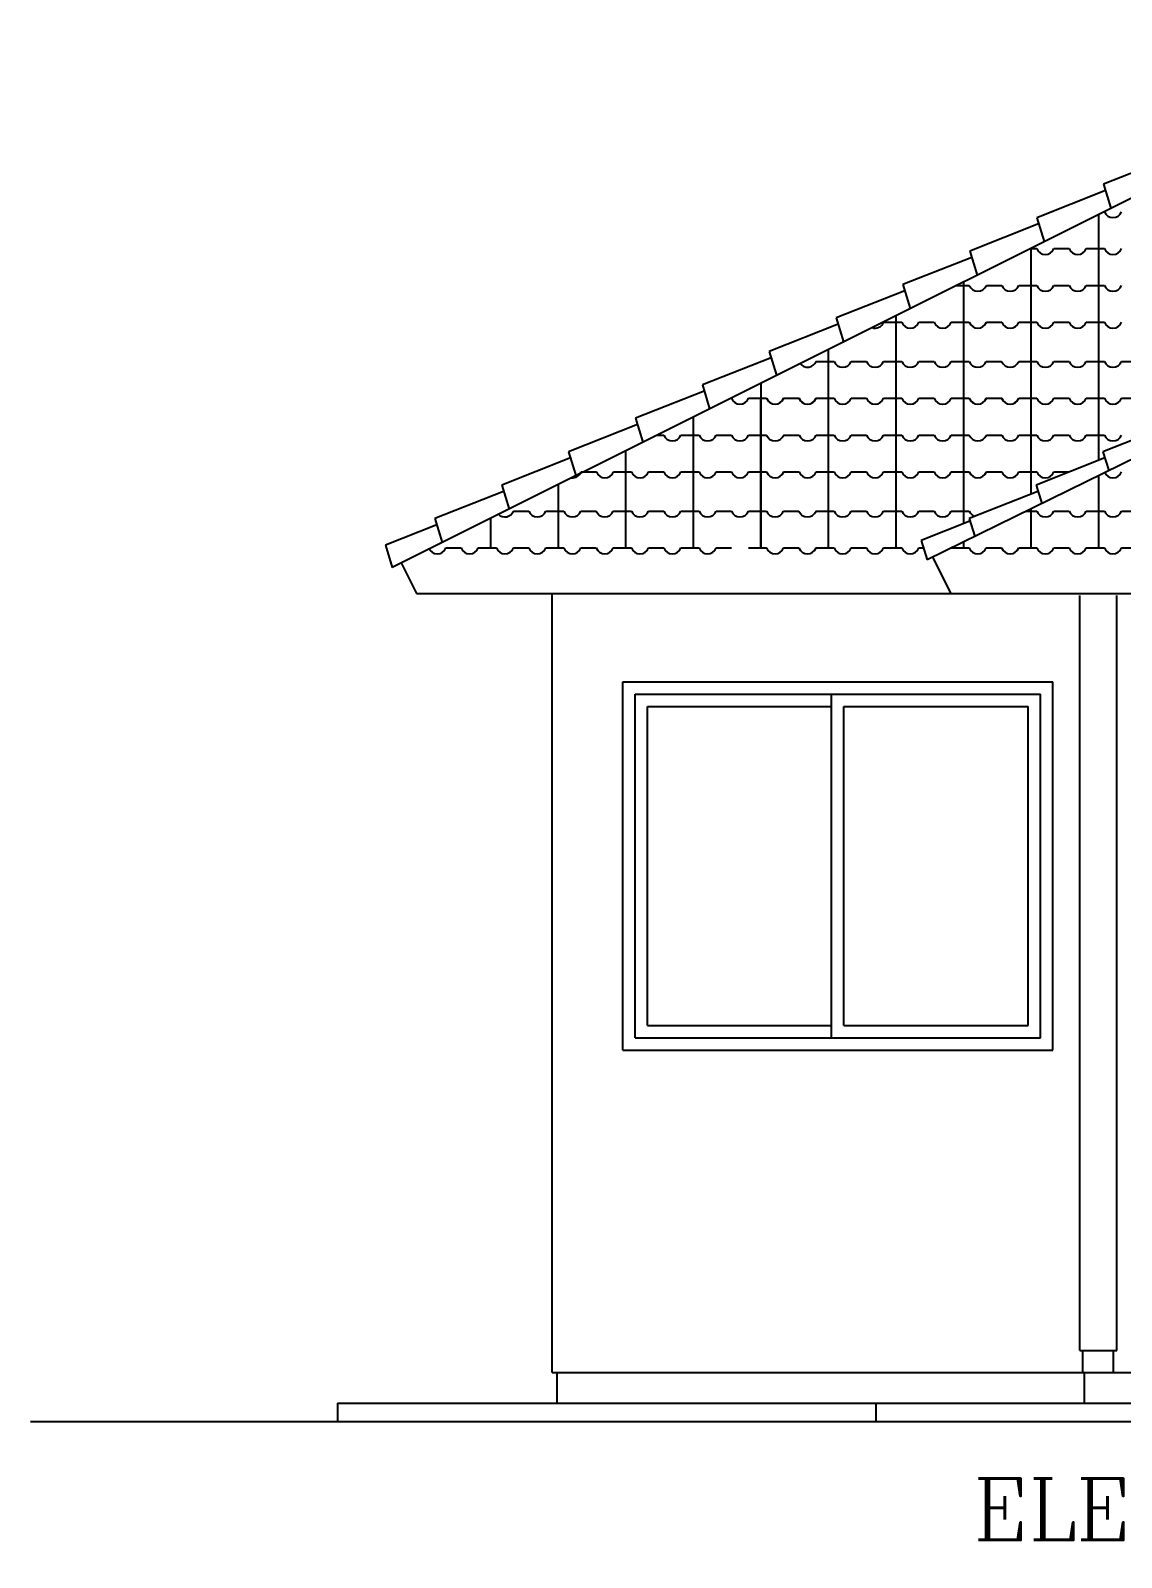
# Model space of a CAD drawing. Extents: x 121.8 to 221.5, y 86.6 to 106.4.
# Drawn here: x 131.846 to 135.398, y 100.177 to 105.152 of the extents above; entities that cross this region are included whole.
import ezdxf

# ---------------------------------------------------------------- set-up
doc = ezdxf.new("R2010")
doc.units = 0
doc.header["$LTSCALE"] = 15
doc.linetypes.add('DASHED2', pattern=[0.375, 0.25, -0.125])
for name, color, linetype in [('CORTE', 244, 'CONTINUOUS'), ('CORTETERRA', 244, 'CONTINUOUS'), ('JANELA', 5, 'CONTINUOUS'), ('PAREDE', 7, 'CONTINUOUS'), ('TEXTO', 1, 'CONTINUOUS'), ('VISTAL', 30, 'CONTINUOUS'), ('VISTAP', 244, 'CONTINUOUS')]:
    doc.layers.add(name, color=color, linetype=linetype)
doc.styles.add('ROMANC', font='ROMANC.SHX')

msp = doc.modelspace()

# ---------------------------------------------------------------- linework, layer by layer
at = {"layer": 'CORTE', "color": 244, "linetype": 'CONTINUOUS'}
for p, q in [((135.3237, 104.5528), (135.3237, 103.9538)), ((135.341, 104.5615), (135.343, 104.5615)), ((135.101, 104.4415), (135.1037, 104.4415)), ((135.101, 104.4415), (135.1037, 104.4415)), ((135.1037, 104.4428), (135.1037, 103.9538)), ((135.1037, 104.4415), (135.123, 104.4415)), ((135.1037, 104.4415), (135.123, 104.4415)), ((135.1784, 104.4415), (135.2285, 104.4415)), ((135.1784, 104.4415), (135.2285, 104.4415)), ((135.2839, 104.4415), (135.3237, 104.4415)), ((135.2839, 104.4415), (135.3237, 104.4415)), ((135.3237, 104.4415), (135.343, 104.4415)), ((135.3237, 104.4415), (135.343, 104.4415)), ((134.861, 104.3215), (134.8837, 104.3215)), ((134.8837, 104.3328), (134.8837, 103.9538)), ((134.8837, 104.3215), (134.903, 104.3215)), ((134.9584, 104.3215), (135.0085, 104.3215)), ((135.0639, 104.3215), (135.1037, 104.3215)), ((135.1037, 104.3215), (135.123, 104.3215)), ((135.1784, 104.3215), (135.2285, 104.3215)), ((135.2839, 104.3215), (135.3237, 104.3215)), ((135.3237, 104.3215), (135.343, 104.3215)), ((134.6637, 104.2228), (134.6637, 103.9538)), ((134.6239, 104.2015), (134.6637, 104.2015)), ((134.6637, 104.2015), (134.683, 104.2015)), ((134.7384, 104.2015), (134.7885, 104.2015)), ((134.8439, 104.2015), (134.8837, 104.2015)), ((134.8837, 104.2015), (134.903, 104.2015)), ((134.9584, 104.2015), (135.0085, 104.2015)), ((135.0639, 104.2015), (135.1037, 104.2015)), ((135.1037, 104.2015), (135.123, 104.2015)), ((135.1784, 104.2015), (135.2285, 104.2015)), ((135.2839, 104.2015), (135.3237, 104.2015)), ((135.3237, 104.2015), (135.343, 104.2015)), ((134.4037, 104.0738), (134.4435, 104.0738)), ((134.4435, 104.0738), (134.4628, 104.0738)), ((134.4437, 104.1128), (134.4437, 103.9538)), ((134.5182, 104.0738), (134.5683, 104.0738)), ((134.6237, 104.0738), (134.6635, 104.0738)), ((134.6635, 104.0738), (134.6828, 104.0738)), ((134.7382, 104.0738), (134.7883, 104.0738)), ((134.8437, 104.0738), (134.8835, 104.0738)), ((134.8835, 104.0738), (134.9028, 104.0738)), ((134.9582, 104.0738), (135.0083, 104.0738)), ((135.0637, 104.0738), (135.1035, 104.0738)), ((135.1035, 104.0738), (135.1228, 104.0738)), ((135.1782, 104.0738), (135.2283, 104.0738)), ((135.2837, 104.0738), (135.3235, 104.0738)), ((135.3235, 104.0738), (135.3428, 104.0738)), ((135.3982, 104.0738), (135.4483, 104.0738)), ((134.2237, 104.0028), (134.2237, 103.9538)), ((134.1837, 103.9538), (134.2237, 103.9538)), ((134.1839, 103.9538), (134.2237, 103.9538)), ((134.2235, 103.9538), (134.2428, 103.9538)), ((134.2237, 103.9538), (134.243, 103.9538)), ((134.2237, 103.9538), (134.2237, 103.5938)), ((134.2237, 103.9538), (134.2237, 103.4662)), ((134.2982, 103.9538), (134.3483, 103.9538)), ((134.2984, 103.9538), (134.3485, 103.9538)), ((134.4037, 103.9538), (134.4435, 103.9538)), ((134.4039, 103.9538), (134.4437, 103.9538)), ((134.4435, 103.9538), (134.4628, 103.9538)), ((134.4437, 103.9538), (134.4437, 103.4662)), ((134.4437, 103.9538), (134.463, 103.9538)), ((134.5182, 103.9538), (134.5683, 103.9538)), ((134.5184, 103.9538), (134.5685, 103.9538)), ((134.6237, 103.9538), (134.6635, 103.9538)), ((134.6239, 103.9538), (134.6637, 103.9538)), ((134.6635, 103.9538), (134.6828, 103.9538)), ((134.6637, 103.9538), (134.6637, 103.4662)), ((134.6637, 103.9538), (134.683, 103.9538)), ((134.7382, 103.9538), (134.7883, 103.9538)), ((134.7384, 103.9538), (134.7885, 103.9538)), ((134.8437, 103.9538), (134.8835, 103.9538)), ((134.8439, 103.9538), (134.8837, 103.9538)), ((134.8835, 103.9538), (134.9028, 103.9538)), ((134.8837, 103.9538), (134.8837, 103.5447)), ((134.8837, 103.9538), (134.903, 103.9538)), ((134.9582, 103.9538), (135.0083, 103.9538)), ((134.9584, 103.9538), (135.0085, 103.9538)), ((135.0637, 103.9538), (135.1035, 103.9538)), ((135.0639, 103.9538), (135.1037, 103.9538)), ((135.1035, 103.9538), (135.1228, 103.9538)), ((135.1037, 103.9538), (135.1037, 103.6415)), ((135.1037, 103.9538), (135.123, 103.9538)), ((135.1782, 103.9538), (135.2283, 103.9538)), ((135.1784, 103.9538), (135.2285, 103.9538)), ((135.2837, 103.9538), (135.3235, 103.9538)), ((135.2839, 103.9538), (135.3237, 103.9538)), ((135.3235, 103.9538), (135.3428, 103.9538)), ((135.3237, 103.9538), (135.3237, 103.7513)), ((135.3237, 103.9538), (135.343, 103.9538)), ((135.3982, 103.9538), (135.4483, 103.9538)), ((134.0037, 103.8928), (134.0037, 103.4662)), ((133.8858, 103.8338), (133.9085, 103.8338)), ((133.9639, 103.8338), (134.0037, 103.8338)), ((134.0037, 103.8338), (134.023, 103.8338)), ((134.0784, 103.8338), (134.1285, 103.8338)), ((134.1839, 103.8338), (134.2237, 103.8338)), ((134.2237, 103.8338), (134.243, 103.8338)), ((134.2984, 103.8338), (134.3485, 103.8338)), ((134.4039, 103.8338), (134.4437, 103.8338)), ((134.4437, 103.8338), (134.463, 103.8338)), ((134.5184, 103.8338), (134.5685, 103.8338)), ((134.6239, 103.8338), (134.6637, 103.8338)), ((134.6637, 103.8338), (134.683, 103.8338)), ((134.7384, 103.8338), (134.7885, 103.8338)), ((134.8439, 103.8338), (134.8837, 103.8338)), ((134.8837, 103.8338), (134.903, 103.8338)), ((134.9584, 103.8338), (135.0085, 103.8338)), ((135.0639, 103.8338), (135.1037, 103.8338)), ((135.1037, 103.8338), (135.123, 103.8338)), ((135.1784, 103.8338), (135.2285, 103.8338)), ((135.2839, 103.8338), (135.3237, 103.8338)), ((135.3237, 103.8338), (135.343, 103.8338)), ((133.7837, 103.7828), (133.7837, 103.4662)), ((133.6384, 103.7138), (133.6885, 103.7138)), ((133.7439, 103.7138), (133.7837, 103.7138)), ((133.7837, 103.7138), (133.803, 103.7138)), ((133.8584, 103.7138), (133.9085, 103.7138)), ((133.9639, 103.7138), (134.0037, 103.7138)), ((134.0037, 103.7138), (134.023, 103.7138)), ((134.0784, 103.7138), (134.1285, 103.7138)), ((134.1839, 103.7138), (134.2237, 103.7138)), ((134.2237, 103.7138), (134.243, 103.7138)), ((134.2984, 103.7138), (134.3485, 103.7138)), ((134.4039, 103.7138), (134.4437, 103.7138)), ((134.4437, 103.7138), (134.463, 103.7138)), ((134.5184, 103.7138), (134.5685, 103.7138)), ((134.6239, 103.7138), (134.6637, 103.7138)), ((134.6637, 103.7138), (134.683, 103.7138)), ((134.7384, 103.7138), (134.7885, 103.7138)), ((134.8439, 103.7138), (134.8837, 103.7138)), ((134.8837, 103.7138), (134.903, 103.7138)), ((134.9584, 103.7138), (135.0085, 103.7138)), ((135.0639, 103.7138), (135.1037, 103.7138)), ((135.1037, 103.7138), (135.123, 103.7138)), ((135.1784, 103.7138), (135.2285, 103.7138)), ((133.5637, 103.6728), (133.5637, 103.4662)), ((133.4182, 103.5862), (133.4683, 103.5862)), ((133.5237, 103.5862), (133.5635, 103.5862)), ((133.5635, 103.5862), (133.5828, 103.5862)), ((133.6382, 103.5862), (133.6883, 103.5862)), ((133.7437, 103.5862), (133.7835, 103.5862)), ((133.7835, 103.5862), (133.8028, 103.5862)), ((133.8582, 103.5862), (133.9083, 103.5862)), ((133.9637, 103.5862), (134.0035, 103.5862)), ((134.0035, 103.5862), (134.0228, 103.5862)), ((134.0782, 103.5862), (134.1283, 103.5862)), ((134.1837, 103.5862), (134.2235, 103.5862)), ((134.2235, 103.5862), (134.2428, 103.5862)), ((134.2982, 103.5862), (134.3483, 103.5862)), ((134.4037, 103.5862), (134.4435, 103.5862)), ((134.4435, 103.5862), (134.4628, 103.5862)), ((134.5182, 103.5862), (134.5683, 103.5862)), ((134.6237, 103.5862), (134.6635, 103.5862)), ((134.6635, 103.5862), (134.6828, 103.5862)), ((134.7382, 103.5862), (134.7883, 103.5862)), ((134.8437, 103.5862), (134.8835, 103.5862)), ((134.8835, 103.5862), (134.9028, 103.5862)), ((133.3437, 103.5628), (133.3437, 103.4662)), ((133.1982, 103.4662), (133.2483, 103.4662)), ((133.3037, 103.4662), (133.3435, 103.4662)), ((133.3435, 103.4662), (133.3628, 103.4662)), ((133.4182, 103.4662), (133.4683, 103.4662)), ((133.5237, 103.4662), (133.5635, 103.4662)), ((133.5635, 103.4662), (133.5828, 103.4662)), ((133.6382, 103.4662), (133.6883, 103.4662)), ((133.7437, 103.4662), (133.7835, 103.4662)), ((133.7835, 103.4662), (133.8028, 103.4662)), ((133.8582, 103.4662), (133.9083, 103.4662)), ((133.9637, 103.4662), (134.0035, 103.4662)), ((134.0035, 103.4662), (134.0228, 103.4662)), ((134.0782, 103.4662), (134.1283, 103.4662)), ((134.1837, 103.4662), (134.2237, 103.4662)), ((134.2235, 103.4662), (134.2428, 103.4662)), ((134.2982, 103.4662), (134.3483, 103.4662)), ((134.4037, 103.4662), (134.4435, 103.4662)), ((134.4435, 103.4662), (134.4628, 103.4662)), ((134.5182, 103.4662), (134.5683, 103.4662)), ((134.6237, 103.4662), (134.6635, 103.4662)), ((134.6635, 103.4662), (134.6828, 103.4662)), ((134.7382, 103.4662), (134.7536, 103.4662))]:
    msp.add_line(p, q, dxfattribs=at)
at = {"layer": 'CORTE', "color": 1, "linetype": 'CONTINUOUS'}
for p, q in [((135.3237, 103.7017), (135.3237, 103.4662)), ((135.0887, 103.5862), (135.1035, 103.5862)), ((135.1035, 103.5862), (135.1228, 103.5862)), ((135.1037, 103.5936), (135.1037, 103.4662)), ((135.1782, 103.5862), (135.2283, 103.5862)), ((135.2837, 103.5862), (135.3235, 103.5862)), ((135.3235, 103.5862), (135.3428, 103.5862)), ((135.3982, 103.5862), (135.4483, 103.5862)), ((134.8837, 103.4855), (134.8837, 103.4662)), ((134.8437, 103.4662), (134.8835, 103.4662)), ((134.8835, 103.4662), (134.9028, 103.4662)), ((134.9582, 103.4662), (135.0083, 103.4662)), ((135.0637, 103.4662), (135.1035, 103.4662)), ((135.1035, 103.4662), (135.1228, 103.4662)), ((135.1782, 103.4662), (135.2283, 103.4662)), ((135.2837, 103.4662), (135.3235, 103.4662)), ((135.3235, 103.4662), (135.3428, 103.4662)), ((135.3982, 103.4662), (135.4483, 103.4662))]:
    msp.add_line(p, q, dxfattribs=at)
at = {"layer": 'CORTE', "color": 244, "linetype": 'CONTINUOUS'}
for centre, start, end in [((135.3707, 104.5721), 201.0517, 338.9483), ((135.1507, 104.4521), 201.0517, 338.9483), ((135.1507, 104.4521), 201.0517, 338.9483), ((135.2562, 104.4521), 201.0517, 338.9483), ((135.2562, 104.4521), 201.0517, 338.9483), ((135.3707, 104.4521), 201.0517, 338.9483), ((135.3707, 104.4521), 201.0517, 338.9483), ((134.9307, 104.3321), 201.0517, 338.9483), ((135.0362, 104.3321), 201.0517, 338.9483), ((135.1507, 104.3321), 201.0517, 338.9483), ((135.2562, 104.3321), 201.0517, 338.9483), ((135.3707, 104.3321), 201.0517, 338.9483), ((134.5962, 104.2121), 250.6453, 338.9483), ((134.7107, 104.2121), 201.0517, 338.9483), ((134.8162, 104.2121), 201.0517, 338.9483), ((134.9307, 104.2121), 201.0517, 338.9483), ((135.0362, 104.2121), 201.0517, 338.9483), ((135.1507, 104.2121), 201.0517, 338.9483), ((135.2562, 104.2121), 201.0517, 338.9483), ((135.3707, 104.2121), 201.0517, 338.9483), ((134.376, 104.0845), 216.2107, 338.9483), ((134.4905, 104.0845), 201.0517, 338.9483), ((134.596, 104.0845), 201.0517, 338.9483), ((134.7105, 104.0845), 201.0517, 338.9483), ((134.816, 104.0845), 201.0517, 338.9483), ((134.9305, 104.0845), 201.0517, 338.9483), ((135.036, 104.0845), 201.0517, 338.9483), ((135.1505, 104.0845), 201.0517, 338.9483), ((135.256, 104.0845), 201.0517, 338.9483), ((135.3705, 104.0845), 201.0517, 338.9483), ((134.156, 103.9645), 201.0517, 338.9483), ((134.1562, 103.9645), 201.0517, 338.9483), ((134.2705, 103.9645), 201.0517, 338.9483), ((134.2707, 103.9645), 201.0517, 338.9483), ((134.376, 103.9645), 201.0517, 338.9483), ((134.3762, 103.9645), 201.0517, 338.9483), ((134.4905, 103.9645), 201.0517, 338.9483), ((134.4907, 103.9645), 201.0517, 338.9483), ((134.596, 103.9645), 201.0517, 338.9483), ((134.5962, 103.9645), 201.0517, 338.9483), ((134.7105, 103.9645), 201.0517, 338.9483), ((134.7107, 103.9645), 201.0517, 338.9483), ((134.816, 103.9645), 201.0517, 338.9483), ((134.8162, 103.9645), 201.0517, 338.9483), ((134.9305, 103.9645), 201.0517, 338.9483), ((134.9307, 103.9645), 201.0517, 338.9483), ((135.036, 103.9645), 201.0517, 338.9483), ((135.0362, 103.9645), 201.0517, 338.9483), ((135.1505, 103.9645), 201.0517, 338.9483), ((135.1507, 103.9645), 201.0517, 338.9483), ((135.256, 103.9645), 201.0517, 338.9483), ((135.2562, 103.9645), 201.0517, 338.9483), ((135.3705, 103.9645), 201.0517, 338.9483), ((135.3707, 103.9645), 201.0517, 338.9483), ((133.9362, 103.8445), 201.0517, 338.9483), ((134.0507, 103.8445), 201.0517, 338.9483), ((134.1562, 103.8445), 201.0517, 338.9483), ((134.2707, 103.8445), 201.0517, 338.9483), ((134.3762, 103.8445), 201.0517, 338.9483), ((134.4907, 103.8445), 201.0517, 338.9483), ((134.5962, 103.8445), 201.0517, 338.9483), ((134.7107, 103.8445), 201.0517, 338.9483), ((134.8162, 103.8445), 201.0517, 338.9483), ((134.9307, 103.8445), 201.0517, 338.9483), ((135.0362, 103.8445), 201.0517, 338.9483), ((135.1507, 103.8445), 201.0517, 338.9483), ((135.2562, 103.8445), 201.0517, 338.9483), ((135.3707, 103.8445), 201.0517, 338.9483), ((133.6107, 103.7245), 264.8656, 338.9483), ((133.7162, 103.7245), 201.0517, 338.9483), ((133.8307, 103.7245), 201.0517, 338.9483), ((133.9362, 103.7245), 201.0517, 338.9483), ((134.0507, 103.7245), 201.0517, 338.9483), ((134.1562, 103.7245), 201.0517, 338.9483), ((134.2707, 103.7245), 201.0517, 338.9483), ((134.3762, 103.7245), 201.0517, 338.9483), ((134.4907, 103.7245), 201.0517, 338.9483), ((134.5962, 103.7245), 201.0517, 338.9483), ((134.7107, 103.7245), 201.0517, 338.9483), ((134.8162, 103.7245), 201.0517, 338.9483), ((134.9307, 103.7245), 201.0517, 338.9483), ((135.0362, 103.7245), 201.0517, 338.9483), ((135.1507, 103.7245), 201.0517, 338.9483), ((133.3905, 103.5969), 225.3916, 338.9483), ((133.496, 103.5969), 201.0517, 338.9483), ((133.6105, 103.5969), 201.0517, 338.9483), ((133.716, 103.5969), 201.0517, 338.9483), ((133.8305, 103.5969), 201.0517, 338.9483), ((133.936, 103.5969), 201.0517, 338.9483), ((134.0505, 103.5969), 201.0517, 338.9483), ((134.156, 103.5969), 201.0517, 338.9483), ((134.2705, 103.5969), 201.0517, 338.9483), ((134.376, 103.5969), 201.0517, 338.9483), ((134.4905, 103.5969), 201.0517, 338.9483), ((134.596, 103.5969), 201.0517, 338.9483), ((134.7105, 103.5969), 201.0517, 338.9483), ((134.816, 103.5969), 201.0517, 338.9483), ((134.9305, 103.5969), 201.0517, 249.8478), ((133.1705, 103.4769), 201.0517, 338.9483), ((133.276, 103.4769), 201.0517, 338.9483), ((133.3905, 103.4769), 201.0517, 338.9483), ((133.496, 103.4769), 201.0517, 338.9483), ((133.6105, 103.4769), 201.0517, 338.9483), ((133.716, 103.4769), 201.0517, 338.9483), ((133.8305, 103.4769), 201.0517, 338.9483), ((133.936, 103.4769), 201.0517, 338.9483), ((134.0505, 103.4769), 201.0517, 338.9483), ((134.2705, 103.4769), 201.0517, 338.9483), ((134.376, 103.4769), 201.0517, 338.9483), ((134.4905, 103.4769), 201.0517, 338.9483), ((134.596, 103.4769), 201.0517, 338.9483), ((134.7105, 103.4769), 201.0517, 338.9483)]:
    msp.add_arc(centre, 0.0297, start, end, dxfattribs=at)
at = {"layer": 'CORTE', "color": 1, "linetype": 'CONTINUOUS'}
for centre in [(135.3707, 103.7245), (135.1505, 103.5969), (135.256, 103.5969), (135.3705, 103.5969), (134.9305, 103.4769), (135.036, 103.4769), (135.1505, 103.4769), (135.256, 103.4769), (135.3705, 103.4769)]:
    msp.add_arc(centre, 0.0297, 201.0517, 338.9483, dxfattribs=at)
at = {"layer": 'CORTETERRA', "color": 3}
msp.add_line((131.8459, 100.6198), (141.2297, 100.6198), dxfattribs=at)
at = {"layer": 'JANELA', "color": 244}
for p, q in [((136.522, 105.1519), (133.0239, 103.4029)), ((133.1027, 103.3179), (134.8427, 103.3179)), ((133.7747, 101.8298), (133.7747, 103.0298)), ((133.7747, 103.0298), (135.1747, 103.0298)), ((135.1747, 101.8298), (135.1747, 103.0298)), ((133.8147, 101.8698), (133.8147, 102.9898)), ((133.8147, 102.9898), (135.1347, 102.9898)), ((134.4547, 101.8698), (134.4547, 102.9898)), ((135.1347, 101.8698), (135.1347, 102.9898)), ((133.8547, 101.9098), (133.8547, 102.9498)), ((133.8547, 102.9498), (134.4547, 102.9498)), ((134.4947, 101.9098), (134.4947, 102.9498)), ((134.4947, 102.9498), (135.0947, 102.9498)), ((135.0947, 101.9098), (135.0947, 102.9498)), ((133.8547, 101.9098), (134.4547, 101.9098)), ((134.4947, 101.9098), (135.0947, 101.9098)), ((133.8147, 101.8698), (135.1347, 101.8698)), ((133.7747, 101.8298), (135.1747, 101.8298))]:
    msp.add_line(p, q, dxfattribs=at)
at = {"layer": 'JANELA', "color": 1}
for p, q in [((137.384, 104.7145), (134.7654, 103.4273)), ((134.8427, 103.3179), (139.9867, 103.3179))]:
    msp.add_line(p, q, dxfattribs=at)
at = {"layer": 'PAREDE', "color": 5}
for p, q in [((133.5447, 100.7798), (133.5447, 103.3179)), ((135.273, 100.7798), (135.273, 100.8515)), ((135.373, 100.7798), (135.373, 100.8515)), ((133.5447, 100.7798), (139.5447, 100.7798)), ((133.5597, 100.7798), (133.5597, 100.6798)), ((135.278, 100.6798), (135.278, 100.7798)), ((132.8459, 100.6798), (140.2437, 100.6798)), ((132.8459, 100.6798), (132.8459, 100.6198)), ((134.5997, 100.6198), (134.5997, 100.6798))]:
    msp.add_line(p, q, dxfattribs=at)
at = {"layer": 'PAREDE', "color": 1}
for p, q in [((135.2632, 100.8515), (135.2632, 103.3108)), ((135.3832, 100.8515), (135.3832, 103.3108)), ((135.2632, 100.8515), (135.3832, 100.8515))]:
    msp.add_line(p, q, dxfattribs=at)
at = {"layer": 'VISTAL', "color": 244, "linetype": 'CONTINUOUS'}
msp.add_line((133.0529, 103.4174), (133.1027, 103.3179), dxfattribs=at)
at = {"layer": 'VISTAP', "linetype": 'DASHED2'}
for p, q in [((135.5644, 104.7395), (135.3404, 104.651)), ((135.3466, 104.6306), (135.1226, 104.5421)), ((135.3404, 104.651), (135.3642, 104.573)), ((135.1288, 104.5217), (134.9048, 104.4332)), ((135.1226, 104.5421), (135.1464, 104.4641)), ((134.9048, 104.4332), (134.9286, 104.3552)), ((134.911, 104.4128), (134.687, 104.3243)), ((134.687, 104.3243), (134.7108, 104.2463)), ((134.6932, 104.3039), (134.4692, 104.2154)), ((134.4755, 104.195), (134.2514, 104.1065)), ((134.4692, 104.2154), (134.493, 104.1374)), ((134.2577, 104.0861), (134.0336, 103.9976)), ((134.2514, 104.1065), (134.2752, 104.0286)), ((134.0399, 103.9772), (133.8159, 103.8887)), ((134.0336, 103.9976), (134.0574, 103.9197)), ((133.8159, 103.8887), (133.8397, 103.8108)), ((133.8221, 103.8683), (133.5981, 103.7798)), ((133.5981, 103.7798), (133.6219, 103.7019)), ((133.6043, 103.7594), (133.3803, 103.6709)), ((133.3865, 103.6505), (133.1625, 103.562)), ((133.3803, 103.6709), (133.4041, 103.593)), ((133.1686, 103.5419), (133.0016, 103.4758)), ((133.1625, 103.562), (133.1863, 103.4841)), ((133.0016, 103.4758), (133.0239, 103.4029))]:
    msp.add_line(p, q, dxfattribs=at)
at = {"layer": 'VISTAP', "linetype": 'CONTINUOUS'}
msp.add_line((134.2237, 103.4662), (134.2237, 103.9538), dxfattribs=at)
at = {"layer": 'VISTAP', "color": 1, "linetype": 'DASHED2'}
for p, q in [((135.5621, 103.8683), (135.3381, 103.7798)), ((135.3381, 103.7798), (135.3569, 103.7181)), ((135.3443, 103.7594), (135.1203, 103.6709)), ((135.1265, 103.6505), (134.9025, 103.562)), ((135.1203, 103.6709), (135.1386, 103.6108)), ((134.9052, 103.5532), (134.7462, 103.4904)), ((134.9025, 103.562), (134.9204, 103.5035)), ((134.7462, 103.4904), (134.7654, 103.4273)), ((134.7845, 103.4343), (134.8427, 103.3179))]:
    msp.add_line(p, q, dxfattribs=at)

# ---------------------------------------------------------------- texts
at = {"layer": 'TEXTO', "color": 5, "ltscale": 0.3, "style": 'ROMANC'}
msp.add_text('ELEVAÇÃO FRONTAL', height=0.2, dxfattribs=at).set_placement((134.9155, 100.2343))

doc.saveas('drawing.dxf')
